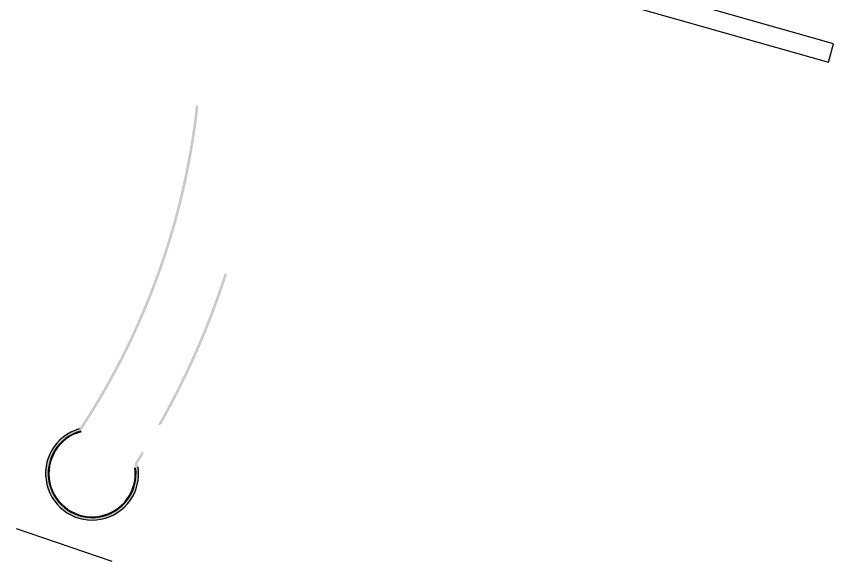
# Model space of a CAD drawing. Header units: millimetres. Extents: x 340454 to 342791, y 6993867 to 6995092.
# Drawn here: x 340454.1 to 340626.5, y 6994216.9 to 6994331.9 of the extents above; entities that cross this region are included whole.
import ezdxf

# ---------------------------------------------------------------- set-up
doc = ezdxf.new("R2010")
doc.units = ezdxf.units.MM
doc.header["$LTSCALE"] = 10
doc.layers.add('Cotas', color=7, linetype='Continuous')
doc.layers.add('Lotes', color=7, linetype='Continuous')
doc.layers.add('PDF2_0', color=9, linetype='Continuous', true_color=0x808080)

msp = doc.modelspace()

# ---------------------------------------------------------------- hatches: boundary and pattern name
at = {"layer": 'Cotas', "transparency": 33554687}
h = msp.add_hatch(color=3, dxfattribs=at)
h.dxf.hatch_style = 1
edge = h.paths.add_edge_path()
edge.add_line((340477.3640597042, 6994261.276658799), (340476.8522339823, 6994261.482468789))
edge.add_arc((340338.7215552679, 6994329.908388022), 154.1498972588176, 328.80451292098667, 333.6475235761136, ccw=False)
edge.add_line((340470.5821573932, 6994250.064963546), (340471.0640764535, 6994249.798992463))
edge.add_arc((340338.7020529835, 6994329.919097964), 154.7221269320834, 328.8130455750339, 333.663014946955)
edge = h.paths.add_edge_path()
edge.add_line((340483.3947740665, 6994275.11989151), (340482.8797896544, 6994275.313008823))
edge.add_arc((340338.6762993165, 6994329.930321796), 154.2001864525422, 333.64768496155676, 339.2557339761651, ccw=False)
edge.add_line((340476.8522339823, 6994261.482468789), (340477.3640597042, 6994261.276658799))
edge.add_arc((340338.7020529835, 6994329.919097964), 154.7221269320828, 333.6630149469547, 339.2569126250253)
edge = h.paths.add_edge_path()
edge.add_line((340489.7825120225, 6994296.547980827), (340489.2522151083, 6994296.697216516))
edge.add_arc((340338.7045273227, 6994329.918360619), 154.1695518352625, 339.2561752833029, 347.5560483862744, ccw=False)
edge.add_line((340482.8797896544, 6994275.313008823), (340483.3947740665, 6994275.11989151))
edge.add_arc((340338.7020529835, 6994329.919097964), 154.7221269320805, 339.2569126250262, 347.5443294915822)
edge = h.paths.add_edge_path()
edge.add_line((340492.5021134923, 6994313.052623825), (340491.955391217, 6994313.11258009))
edge.add_arc((340338.7102983331, 6994329.917740173), 154.1637827065709, 347.5558113842086, 353.7418378757914, ccw=False)
edge.add_line((340489.2522151083, 6994296.697216516), (340489.7825120225, 6994296.547980827))
edge.add_arc((340338.7020529835, 6994329.919097964), 154.7221269320822, 347.5443294915816, 353.7416703104968)
edge = h.paths.add_edge_path()
edge.add_line((340480.8838131955, 6994239.551343529), (340480.8005680896, 6994240.419789963))
edge.add_line((340480.8005680896, 6994240.419789963), (340479.3629253877, 6994238.175211363))
edge.add_arc((340480.3888577977, 6994237.356353989), 1.312655594315402, 141.4045611274817, 209.2194255307376)
edge.add_arc((340470.0601668658, 6994235.494053901), 9.263948395216838, 0.26869034170391615, 7.576936175733408, ccw=False)
edge.add_line((340479.3240133962, 6994235.537497316), (340479.874115261, 6994235.494053901))
edge.add_arc((340470.0601668658, 6994235.494053901), 9.813948395232273, 7.964716004581905e-12, 8.285637016685586)
edge.add_arc((340480.3918573277, 6994237.361732782), 0.7682471698530263, 136.5175181694838, 216.1702360648147, ccw=False)
edge.add_line((340479.8344288575, 6994237.890388828), (340480.8838131955, 6994239.551343529))
edge = h.paths.add_edge_path()
edge.add_line((340479.874115261, 6994235.494053901), (340479.3240133962, 6994235.537497316))
edge.add_arc((340470.0601668658, 6994235.494053901), 9.26394839521637, -187.2765328933848, 0.26869034169749284, ccw=False)
edge.add_line((340460.8708265841, 6994236.667410223), (340460.3229805665, 6994236.719119646))
edge.add_arc((340470.0601673892, 6994235.494062253), 9.813947871872518, 172.8291656682779, 359.9999512380161)
edge = h.paths.add_edge_path()
edge.add_arc((340470.0603935142, 6994235.493885408), 9.814194304566138, 113.9167406012495, 172.8283061033745)
edge.add_line((340460.3229805665, 6994236.719119646), (340460.8708265841, 6994236.667410223))
edge.add_arc((340470.0601668658, 6994235.494053901), 9.263948395215955, 113.588474703684, 172.7234671066155, ccw=False)
edge.add_line((340466.3530617902, 6994243.983936812), (340466.0816338094, 6994244.465389244))
edge = h.paths.add_edge_path()
edge.add_line((340471.0640764536, 6994249.798992464), (340470.5821573933, 6994250.064963547))
edge.add_arc((340338.7020529831, 6994329.919097964), 154.1721269324837, 326.5417124700551, 328.8048622794495, ccw=False)
edge.add_arc((340470.0601668658, 6994235.494053901), 9.81394839521675, 106.1771615835045, 113.9159297983207)
edge.add_line((340466.0816338094, 6994244.465389243), (340466.3530617902, 6994243.983936811))
edge.add_arc((340470.0601668658, 6994235.494053901), 9.26394839521694, 104.94362496178229, 113.58847470368741, ccw=False)
edge.add_arc((340338.7020529835, 6994329.919097964), 154.7221269320795, 326.4655599122205, 328.8130455750363)
edge = h.paths.add_edge_path()
edge.add_line((340487.425499535, 6994251.001839653), (340486.946046433, 6994251.271928648))
edge.add_arc((340332.003583029, 6994332.040276867), 174.7303437866025, 330.3748210292738, 332.4678870639494, ccw=False)
edge.add_line((340483.8927883509, 6994245.666887757), (340484.6466242085, 6994245.884258199))
edge.add_arc((340336.1452326862, 6994329.83460676), 170.5881716522736, 330.5197895234991, 332.4757953860058)
edge = h.paths.add_edge_path()
edge.add_line((340494.4422275073, 6994267.745628274), (340494.948151284, 6994267.529251032))
edge.add_arc((340336.1452326871, 6994329.83460676), 170.5881716513047, 338.5777432678798, 342.1462694956863)
edge.add_line((340498.5182705065, 6994277.534311382), (340497.993923802, 6994277.700347363))
edge.add_arc((340336.1452326869, 6994329.83460676), 170.0381716514761, 338.58335220929257, 342.14535351987007, ccw=False)
edge = h.paths.add_edge_path()
edge.add_line((340490.1087334746, 6994257.666606623), (340490.5970481395, 6994257.412503705))
edge.add_arc((340336.1452326866, 6994329.83460676), 170.5881716518201, 334.8782267896507, 338.5777432678823)
edge.add_line((340494.948151284, 6994267.529251032), (340494.4422275073, 6994267.745628274))
edge.add_arc((340336.1452326869, 6994329.83460676), 170.0381716514779, 334.8858945690611, 338.5833522092915, ccw=False)
edge = h.paths.add_edge_path()
edge.add_line((340486.946046433, 6994251.271928648), (340487.425499535, 6994251.001839653))
edge.add_arc((340336.1452326865, 6994329.83460676), 170.5881716519192, 332.4757953860174, 334.8782267896412)
edge.add_line((340490.5970481395, 6994257.412503706), (340490.1087334746, 6994257.666606624))
edge.add_arc((340336.1452326869, 6994329.83460676), 170.0381716514773, 332.4818447024995, 334.8858945690605, ccw=False)

# ---------------------------------------------------------------- linework, layer by layer
at = {"layer": 'Lotes', "elevation": -725}
msp.add_lwpolyline([(340533.9098274804, 6994352.355445629), (340532.2266636479, 6994348.675161448), (340625.3840686513, 6994322.237143793), (340626.4744152468, 6994326.085669162), (340533.9098274804, 6994352.355445629)], close=True, dxfattribs=at)
at = {"layer": 'PDF2_0', "color": 250, "lineweight": 25, "true_color": 0x333333}
msp.add_line((340474.2843147714, 6994216.919376426), (340454.0769133784, 6994223.849210316), dxfattribs=at)
for radius, start, end in [(9.813948395216226, 106.1771615808711, 8.285637018650162), (9.263948395216227, 104.9436249676047, 7.576936155482215), (9.113948395216047, 104.587499050207, 7.402442570228685), (9.113948395216227, 104.587499050207, 7.402442570228685)]:
    msp.add_arc((340470.0601668658, 6994235.494053901), radius, start, end, dxfattribs=at)

doc.saveas('drawing.dxf')
